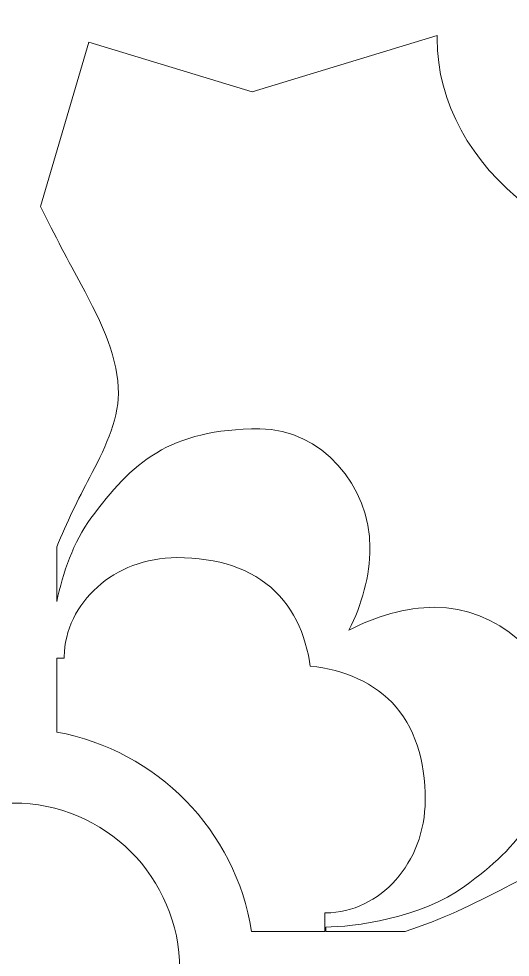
# Model space of a CAD drawing. Header units: centimetres. Extents: x -8.7 to 2, y -6.7 to 8.4.
# Drawn here: x -5.175 to -4.63, y -0.187 to 0.853 of the extents above; entities that cross this region are included whole.
import ezdxf

# ---------------------------------------------------------------- set-up
doc = ezdxf.new("R2010")
doc.units = ezdxf.units.CM
doc.header["$MEASUREMENT"] = 0
doc.layers.add('layer 1', color=7, linetype='Continuous')

msp = doc.modelspace()

# ---------------------------------------------------------------- linework, layer by layer
at = {"layer": 'layer 1', "color": 177, "lineweight": 9}
for points, knots in [([(-8.7169, -6.70279), (-8.7169, -6.70279), (-8.7169, -5.65469), (-8.7169, -5.65469), (-8.7169, -5.65469), (-8.7169, -5.65469), (-8.7169, -5.56045), (-8.7169, -5.56045), (-8.7169, -5.56045), (-8.7169, -5.56045), (-8.7169, -5.22248), (-8.7169, -5.22248), (-8.7169, -5.22248), (-8.7169, -5.22248), (-8.7169, -5.05978), (-8.7169, -5.05978), (-8.7169, -5.05978), (-8.7169, -5.05978), (-8.7169, -3.57526), (-8.7169, -3.57526), (-8.7169, -3.57526), (-8.7169, -3.57526), (-8.7169, -3.48102), (-8.7169, -3.48102), (-8.7169, -3.48102), (-8.7169, -3.48102), (-8.7169, -3.14306), (-8.7169, -3.14306), (-8.7169, -3.14306), (-8.7169, -3.14306), (-8.7169, -2.98035), (-8.7169, -2.98035), (-8.7169, -2.98035), (-8.7169, -2.98035), (-8.7169, -1.49584), (-8.7169, -1.49584), (-8.7169, -1.49584), (-8.7169, -1.49584), (-8.7169, -1.4016), (-8.7169, -1.4016), (-8.7169, -1.4016), (-8.7169, -1.4016), (-8.7169, -1.06363), (-8.7169, -1.06363), (-8.7169, -1.06363), (-8.7169, -1.06363), (-8.7169, -0.90093), (-8.7169, -0.90093), (-8.7169, -0.90093), (-8.7169, -0.90093), (-8.7169, 0.58359), (-8.7169, 0.58359), (-8.7169, 0.58359), (-8.7169, 0.58359), (-8.7169, 0.67783), (-8.7169, 0.67783), (-8.7169, 0.67783), (-8.7169, 0.67783), (-8.7169, 1.01579), (-8.7169, 1.01579), (-8.7169, 1.01579), (-8.7169, 1.01579), (-8.7169, 1.1785), (-8.7169, 1.1785), (-8.7169, 1.1785), (-8.7169, 1.1785), (-8.7169, 2.66301), (-8.7169, 2.66301), (-8.7169, 2.66301), (-8.7169, 2.66301), (-8.7169, 2.75725), (-8.7169, 2.75725), (-8.7169, 2.75725), (-8.7169, 2.75725), (-8.7169, 3.09522), (-8.7169, 3.09522), (-8.7169, 3.09522), (-8.7169, 3.09522), (-8.7169, 3.25792), (-8.7169, 3.25792), (-8.7169, 3.25792), (-8.7169, 3.25792), (-8.7169, 4.74243), (-8.7169, 4.74243), (-8.7169, 4.74243), (-8.7169, 4.74243), (-8.7169, 4.83668), (-8.7169, 4.83668), (-8.7169, 4.83668), (-8.7169, 4.83668), (-8.7169, 5.17464), (-8.7169, 5.17464), (-8.7169, 5.17464), (-8.7169, 5.17464), (-8.7169, 5.33735), (-8.7169, 5.33735), (-8.7169, 5.33735), (-8.7169, 5.33735), (-8.7169, 6.82186), (-8.7169, 6.82186), (-8.7169, 6.82186), (-8.7169, 6.82186), (-8.7169, 6.9161), (-8.7169, 6.9161), (-8.7169, 6.9161), (-8.7169, 6.9161), (-8.7169, 7.25407), (-8.7169, 7.25407), (-8.7169, 7.25407), (-8.7169, 7.25407), (-8.7169, 7.41677), (-8.7169, 7.41677), (-8.7169, 7.41677), (-8.7169, 7.41677), (-8.7169, 8.37754), (-8.7169, 8.37754), (-8.7169, 8.37754), (-8.7169, 8.37754), (-7.98536, 8.37754), (-7.98536, 8.37754), (-7.98536, 8.37754), (-7.98536, 8.37754), (-7.82032, 8.37754), (-7.82032, 8.37754), (-7.82032, 8.37754), (-7.82032, 8.37754), (-7.40775, 8.37754), (-7.40775, 8.37754), (-7.40775, 8.37754), (-7.40775, 8.37754), (-7.33799, 8.37754), (-7.33799, 8.37754), (-7.33799, 8.37754), (-7.33799, 8.37754), (-6.94873, 8.37754), (-6.94873, 8.37754), (-6.94873, 8.37754), (-6.94873, 8.37754), (-6.78737, 8.37754), (-6.78737, 8.37754), (-6.78737, 8.37754), (-6.78737, 8.37754), (-5.77977, 8.37754), (-5.77977, 8.37754), (-5.77977, 8.37754), (-5.77977, 8.37754), (-5.61473, 8.37754), (-5.61473, 8.37754), (-5.61473, 8.37754), (-5.61473, 8.37754), (-5.20216, 8.37754), (-5.20216, 8.37754), (-5.20216, 8.37754), (-5.20216, 8.37754), (-5.1324, 8.37754), (-5.1324, 8.37754), (-5.1324, 8.37754), (-5.1324, 8.37754), (-4.74314, 8.37754), (-4.74314, 8.37754), (-4.74314, 8.37754), (-4.74314, 8.37754), (-4.58178, 8.37754), (-4.58178, 8.37754), (-4.58178, 8.37754), (-4.58178, 8.37754), (-3.85015, 8.37754), (-3.85015, 8.37754), (-3.85015, 8.37754), (-3.85015, 8.37754), (-3.85015, 7.36066), (-3.85015, 7.36066), (-3.85015, 7.36066), (-3.85015, 7.36066), (-3.85015, 7.26641), (-3.85015, 7.26641), (-3.85015, 7.26641), (-3.85015, 7.26641), (-3.85015, 6.9286), (-3.85015, 6.9286), (-3.85015, 6.9286), (-3.85015, 6.9286), (-3.85015, 6.77755), (-3.85015, 6.77755), (-3.85015, 6.77755), (-3.85015, 6.77755), (-3.85015, 5.24221), (-3.85015, 5.24221), (-3.85015, 5.24221), (-3.85015, 5.24221), (-3.85015, 5.14795), (-3.85015, 5.14795), (-3.85015, 5.14795), (-3.85015, 5.14795), (-3.85015, 4.81014), (-3.85015, 4.81014), (-3.85015, 4.81014), (-3.85015, 4.81014), (-3.85015, 4.65909), (-3.85015, 4.65909), (-3.85015, 4.65909), (-3.85015, 4.65909), (-3.85015, 3.17448), (-3.85015, 3.17448), (-3.85015, 3.17448), (-3.85015, 3.17448), (-3.85015, 3.08022), (-3.85015, 3.08022), (-3.85015, 3.08022), (-3.85015, 3.08022), (-3.85015, 2.74242), (-3.85015, 2.74242), (-3.85015, 2.74242), (-3.85015, 2.74242), (-3.85015, 2.59137), (-3.85015, 2.59137), (-3.85015, 2.59137), (-3.85015, 2.59137), (-3.85015, 1.10676), (-3.85015, 1.10676), (-3.85015, 1.10676), (-3.85015, 1.10676), (-3.85015, 1.0125), (-3.85015, 1.0125), (-3.85015, 1.0125), (-3.85015, 1.0125), (-3.85015, 0.6747), (-3.85015, 0.6747), (-3.85015, 0.6747), (-3.85015, 0.6747), (-3.85015, 0.52364), (-3.85015, 0.52364), (-3.85015, 0.52364), (-3.85015, 0.52364), (-3.85015, -0.96097), (-3.85015, -0.96097), (-3.85015, -0.96097), (-3.85015, -0.96097), (-3.85015, -1.05523), (-3.85015, -1.05523), (-3.85015, -1.05523), (-3.85015, -1.05523), (-3.85015, -1.39303), (-3.85015, -1.39303), (-3.85015, -1.39303), (-3.85015, -1.39303), (-3.85015, -1.54408), (-3.85015, -1.54408), (-3.85015, -1.54408), (-3.85015, -1.54408), (-3.85015, -3.02869), (-3.85015, -3.02869), (-3.85015, -3.02869), (-3.85015, -3.02869), (-3.85015, -3.12295), (-3.85015, -3.12295), (-3.85015, -3.12295), (-3.85015, -3.12295), (-3.85015, -3.46075), (-3.85015, -3.46075), (-3.85015, -3.46075), (-3.85015, -3.46075), (-3.85015, -3.61181), (-3.85015, -3.61181), (-3.85015, -3.61181), (-3.85015, -3.61181), (-3.85015, -5.09642), (-3.85015, -5.09642), (-3.85015, -5.09642), (-3.85015, -5.09642), (-3.85015, -5.19068), (-3.85015, -5.19068), (-3.85015, -5.19068), (-3.85015, -5.19068), (-3.85015, -5.52848), (-3.85015, -5.52848), (-3.85015, -5.52848), (-3.85015, -5.52848), (-3.85015, -5.67953), (-3.85015, -5.67953), (-3.85015, -5.67953), (-3.85015, -5.67953), (-3.85015, -6.70279), (-3.85015, -6.70279), (-3.85015, -6.70279), (-3.85015, -6.70279), (-4.58169, -6.70279), (-4.58169, -6.70279), (-4.58169, -6.70279), (-4.58169, -6.70279), (-4.7476, -6.70279), (-4.7476, -6.70279), (-4.7476, -6.70279), (-4.7476, -6.70279), (-5.1324, -6.70279), (-5.1324, -6.70279), (-5.1324, -6.70279), (-5.1324, -6.70279), (-5.20216, -6.70279), (-5.20216, -6.70279), (-5.20216, -6.70279), (-5.20216, -6.70279), (-5.61759, -6.70279), (-5.61759, -6.70279), (-5.61759, -6.70279), (-5.61759, -6.70279), (-5.77971, -6.70279), (-5.77971, -6.70279), (-5.77971, -6.70279), (-5.77971, -6.70279), (-6.78728, -6.70279), (-6.78728, -6.70279), (-6.78728, -6.70279), (-6.78728, -6.70279), (-6.95319, -6.70279), (-6.95319, -6.70279), (-6.95319, -6.70279), (-6.95319, -6.70279), (-7.33799, -6.70279), (-7.33799, -6.70279), (-7.33799, -6.70279), (-7.33799, -6.70279), (-7.40775, -6.70279), (-7.40775, -6.70279), (-7.40775, -6.70279), (-7.40775, -6.70279), (-7.82318, -6.70279), (-7.82318, -6.70279), (-7.82318, -6.70279), (-7.82318, -6.70279), (-7.9853, -6.70279), (-7.9853, -6.70279), (-7.9853, -6.70279), (-7.9853, -6.70279), (-8.7169, -6.70279), (-8.7169, -6.70279)], [0, 0, 0, 0, 0.0117647, 0.0117647, 0.0117647, 0.0117647, 0.0235294, 0.0235294, 0.0235294, 0.0235294, 0.0352941, 0.0352941, 0.0352941, 0.0352941, 0.0470588, 0.0470588, 0.0470588, 0.0470588, 0.0588235, 0.0588235, 0.0588235, 0.0588235, 0.0705882, 0.0705882, 0.0705882, 0.0705882, 0.0823529, 0.0823529, 0.0823529, 0.0823529, 0.0941176, 0.0941176, 0.0941176, 0.0941176, 0.1058824, 0.1058824, 0.1058824, 0.1058824, 0.1176471, 0.1176471, 0.1176471, 0.1176471, 0.1294118, 0.1294118, 0.1294118, 0.1294118, 0.1411765, 0.1411765, 0.1411765, 0.1411765, 0.1529412, 0.1529412, 0.1529412, 0.1529412, 0.1647059, 0.1647059, 0.1647059, 0.1647059, 0.1764706, 0.1764706, 0.1764706, 0.1764706, 0.1882353, 0.1882353, 0.1882353, 0.1882353, 0.2, 0.2, 0.2, 0.2, 0.2117647, 0.2117647, 0.2117647, 0.2117647, 0.2235294, 0.2235294, 0.2235294, 0.2235294, 0.2352941, 0.2352941, 0.2352941, 0.2352941, 0.2470588, 0.2470588, 0.2470588, 0.2470588, 0.2588235, 0.2588235, 0.2588235, 0.2588235, 0.2705882, 0.2705882, 0.2705882, 0.2705882, 0.2823529, 0.2823529, 0.2823529, 0.2823529, 0.2941176, 0.2941176, 0.2941176, 0.2941176, 0.3058824, 0.3058824, 0.3058824, 0.3058824, 0.3176471, 0.3176471, 0.3176471, 0.3176471, 0.3294118, 0.3294118, 0.3294118, 0.3294118, 0.3411765, 0.3411765, 0.3411765, 0.3411765, 0.3529412, 0.3529412, 0.3529412, 0.3529412, 0.3647059, 0.3647059, 0.3647059, 0.3647059, 0.3764706, 0.3764706, 0.3764706, 0.3764706, 0.3882353, 0.3882353, 0.3882353, 0.3882353, 0.4, 0.4, 0.4, 0.4, 0.4117647, 0.4117647, 0.4117647, 0.4117647, 0.4235294, 0.4235294, 0.4235294, 0.4235294, 0.4352941, 0.4352941, 0.4352941, 0.4352941, 0.4470588, 0.4470588, 0.4470588, 0.4470588, 0.4588235, 0.4588235, 0.4588235, 0.4588235, 0.4705882, 0.4705882, 0.4705882, 0.4705882, 0.4823529, 0.4823529, 0.4823529, 0.4823529, 0.4941176, 0.4941176, 0.4941176, 0.4941176, 0.5058824, 0.5058824, 0.5058824, 0.5058824, 0.5176471, 0.5176471, 0.5176471, 0.5176471, 0.5294118, 0.5294118, 0.5294118, 0.5294118, 0.5411765, 0.5411765, 0.5411765, 0.5411765, 0.5529412, 0.5529412, 0.5529412, 0.5529412, 0.5647059, 0.5647059, 0.5647059, 0.5647059, 0.5764706, 0.5764706, 0.5764706, 0.5764706, 0.5882353, 0.5882353, 0.5882353, 0.5882353, 0.6, 0.6, 0.6, 0.6, 0.6117647, 0.6117647, 0.6117647, 0.6117647, 0.6235294, 0.6235294, 0.6235294, 0.6235294, 0.6352941, 0.6352941, 0.6352941, 0.6352941, 0.6470588, 0.6470588, 0.6470588, 0.6470588, 0.6588235, 0.6588235, 0.6588235, 0.6588235, 0.6705882, 0.6705882, 0.6705882, 0.6705882, 0.6823529, 0.6823529, 0.6823529, 0.6823529, 0.6941176, 0.6941176, 0.6941176, 0.6941176, 0.7058824, 0.7058824, 0.7058824, 0.7058824, 0.7176471, 0.7176471, 0.7176471, 0.7176471, 0.7294118, 0.7294118, 0.7294118, 0.7294118, 0.7411765, 0.7411765, 0.7411765, 0.7411765, 0.7529412, 0.7529412, 0.7529412, 0.7529412, 0.7647059, 0.7647059, 0.7647059, 0.7647059, 0.7764706, 0.7764706, 0.7764706, 0.7764706, 0.7882353, 0.7882353, 0.7882353, 0.7882353, 0.8, 0.8, 0.8, 0.8, 0.8117647, 0.8117647, 0.8117647, 0.8117647, 0.8235294, 0.8235294, 0.8235294, 0.8235294, 0.8352941, 0.8352941, 0.8352941, 0.8352941, 0.8470588, 0.8470588, 0.8470588, 0.8470588, 0.8588235, 0.8588235, 0.8588235, 0.8588235, 0.8705882, 0.8705882, 0.8705882, 0.8705882, 0.8823529, 0.8823529, 0.8823529, 0.8823529, 0.8941176, 0.8941176, 0.8941176, 0.8941176, 0.9058824, 0.9058824, 0.9058824, 0.9058824, 0.9176471, 0.9176471, 0.9176471, 0.9176471, 0.9294118, 0.9294118, 0.9294118, 0.9294118, 0.9411765, 0.9411765, 0.9411765, 0.9411765, 0.9529412, 0.9529412, 0.9529412, 0.9529412, 0.9647059, 0.9647059, 0.9647059, 0.9647059, 0.9764706, 0.9764706, 0.9764706, 0.9764706, 1, 1, 1, 1]), ([(-4.13256, 0.24298), (-4.26247, 0.25794), (-4.36534, 0.39628), (-4.37215, 0.56781), (-4.37215, 0.56781), (-4.55985, 0.56998), (-4.71119, 0.68705), (-4.71119, 0.83111), (-4.71119, 0.83111), (-4.71119, 0.83219), (-4.71116, 0.83326), (-4.71114, 0.83433), (-4.71114, 0.83433), (-4.71114, 0.83433), (-4.91599, 0.772), (-4.91599, 0.772), (-4.91599, 0.772), (-4.91599, 0.772), (-5.09711, 0.82711), (-5.09711, 0.82711), (-5.09711, 0.82711), (-5.09711, 0.82711), (-5.15031, 0.64506), (-5.15031, 0.64506), (-5.15031, 0.64506), (-5.13478, 0.61334), (-5.11865, 0.58276), (-5.10561, 0.55874), (-5.10561, 0.55874), (-5.08117, 0.51479), (-5.06408, 0.47448), (-5.06408, 0.43783), (-5.06408, 0.43783), (-5.06408, 0.40729), (-5.08117, 0.37308), (-5.09584, 0.34498), (-5.09584, 0.34498), (-5.10874, 0.32069), (-5.12163, 0.29478), (-5.1324, 0.26791), (-5.1324, 0.26791), (-5.1324, 0.26791), (-5.1324, 0.20752), (-5.1324, 0.20752), (-5.1324, 0.20752), (-5.12579, 0.23862), (-5.11407, 0.27363), (-5.09461, 0.29979), (-5.09461, 0.29979), (-5.04942, 0.36088), (-5.0079, 0.39873), (-4.90772, 0.39873), (-4.90772, 0.39873), (-4.83931, 0.39873), (-4.78557, 0.33523), (-4.78557, 0.26681), (-4.78557, 0.26681), (-4.78557, 0.23585), (-4.79458, 0.2039), (-4.80886, 0.17558), (-4.80886, 0.17558), (-4.77957, 0.19106), (-4.74604, 0.20095), (-4.71361, 0.20095), (-4.71361, 0.20095), (-4.64519, 0.20095), (-4.58169, 0.14721), (-4.58169, 0.07881), (-4.58169, 0.07881), (-4.58169, -0.02138), (-4.61954, -0.06289), (-4.68063, -0.10809), (-4.68063, -0.10809), (-4.72825, -0.14351), (-4.80521, -0.15329), (-4.83454, -0.15329), (-4.83454, -0.15329), (-4.83454, -0.15329), (-4.83454, -0.15804), (-4.83454, -0.15804), (-4.83454, -0.15804), (-4.83454, -0.15804), (-4.74644, -0.15804), (-4.74644, -0.15804), (-4.74644, -0.15804), (-4.70745, -0.14581), (-4.66983, -0.12756), (-4.63543, -0.1093), (-4.63543, -0.1093), (-4.60734, -0.09464), (-4.57313, -0.07755), (-4.54259, -0.07755), (-4.54259, -0.07755), (-4.50594, -0.07755), (-4.46563, -0.09464), (-4.42167, -0.11909), (-4.42167, -0.11909), (-4.37892, -0.14229), (-4.31539, -0.17529), (-4.26165, -0.19725), (-4.26165, -0.19725), (-4.31539, -0.21925), (-4.37892, -0.25223), (-4.42167, -0.27544), (-4.42167, -0.27544), (-4.46563, -0.29988), (-4.50594, -0.31697), (-4.54259, -0.31697), (-4.54259, -0.31697), (-4.57313, -0.31697), (-4.60734, -0.29988), (-4.63543, -0.28521), (-4.63543, -0.28521), (-4.67942, -0.26186), (-4.72868, -0.23852), (-4.77934, -0.22779), (-4.77934, -0.22779), (-4.77934, -0.22779), (-4.83454, -0.22779), (-4.83454, -0.22779), (-4.83454, -0.22779), (-4.83454, -0.22779), (-4.83454, -0.24124), (-4.83454, -0.24124), (-4.83454, -0.24124), (-4.80521, -0.24124), (-4.72825, -0.25101), (-4.68063, -0.28644), (-4.68063, -0.28644), (-4.61954, -0.33163), (-4.58169, -0.37315), (-4.58169, -0.47333), (-4.58169, -0.47333), (-4.58169, -0.54174), (-4.64519, -0.59548), (-4.71361, -0.59548), (-4.71361, -0.59548), (-4.74456, -0.59548), (-4.77652, -0.58647), (-4.80483, -0.57219), (-4.80483, -0.57219), (-4.78936, -0.60148), (-4.77947, -0.63501), (-4.77947, -0.66744), (-4.77947, -0.66744), (-4.77947, -0.73586), (-4.8332, -0.79936), (-4.90161, -0.79936), (-4.90161, -0.79936), (-5.00179, -0.79936), (-5.04331, -0.76151), (-5.0885, -0.70042), (-5.0885, -0.70042), (-5.11682, -0.66235), (-5.12876, -0.60553), (-5.1324, -0.56928), (-5.1324, -0.56928), (-5.1324, -0.56928), (-5.1324, -0.65252), (-5.1324, -0.65252), (-5.1324, -0.65252), (-5.12061, -0.68511), (-5.10517, -0.71652), (-5.08972, -0.74562), (-5.08972, -0.74562), (-5.07506, -0.77371), (-5.05797, -0.80792), (-5.05797, -0.83846), (-5.05797, -0.83846), (-5.05797, -0.87511), (-5.07506, -0.91542), (-5.09951, -0.95938), (-5.09951, -0.95938), (-5.11222, -0.9828), (-5.12787, -1.01247), (-5.14304, -1.04334), (-5.14304, -1.04334), (-5.14304, -1.04334), (-5.09711, -1.20052), (-5.09711, -1.20052), (-5.09711, -1.20052), (-5.09711, -1.20052), (-4.91599, -1.1454), (-4.91599, -1.1454), (-4.91599, -1.1454), (-4.91599, -1.1454), (-4.7092, -1.20833), (-4.7092, -1.20833), (-4.7092, -1.20833), (-4.69138, -1.08073), (-4.55437, -0.98035), (-4.38499, -0.97362), (-4.38499, -0.97362), (-4.38287, -0.79067), (-4.2716, -0.64229), (-4.13256, -0.6349), (-4.13256, -0.6349), (-4.13256, -0.6349), (-4.13256, 0.24298), (-4.13256, 0.24298)], [0, 0, 0, 0, 0.0196078, 0.0196078, 0.0196078, 0.0196078, 0.0392157, 0.0392157, 0.0392157, 0.0392157, 0.0588235, 0.0588235, 0.0588235, 0.0588235, 0.0784314, 0.0784314, 0.0784314, 0.0784314, 0.0980392, 0.0980392, 0.0980392, 0.0980392, 0.1176471, 0.1176471, 0.1176471, 0.1176471, 0.1372549, 0.1372549, 0.1372549, 0.1372549, 0.1568627, 0.1568627, 0.1568627, 0.1568627, 0.1764706, 0.1764706, 0.1764706, 0.1764706, 0.1960784, 0.1960784, 0.1960784, 0.1960784, 0.2156863, 0.2156863, 0.2156863, 0.2156863, 0.2352941, 0.2352941, 0.2352941, 0.2352941, 0.254902, 0.254902, 0.254902, 0.254902, 0.2745098, 0.2745098, 0.2745098, 0.2745098, 0.2941176, 0.2941176, 0.2941176, 0.2941176, 0.3137255, 0.3137255, 0.3137255, 0.3137255, 0.3333333, 0.3333333, 0.3333333, 0.3333333, 0.3529412, 0.3529412, 0.3529412, 0.3529412, 0.372549, 0.372549, 0.372549, 0.372549, 0.3921569, 0.3921569, 0.3921569, 0.3921569, 0.4117647, 0.4117647, 0.4117647, 0.4117647, 0.4313725, 0.4313725, 0.4313725, 0.4313725, 0.4509804, 0.4509804, 0.4509804, 0.4509804, 0.4705882, 0.4705882, 0.4705882, 0.4705882, 0.4901961, 0.4901961, 0.4901961, 0.4901961, 0.5098039, 0.5098039, 0.5098039, 0.5098039, 0.5294118, 0.5294118, 0.5294118, 0.5294118, 0.5490196, 0.5490196, 0.5490196, 0.5490196, 0.5686275, 0.5686275, 0.5686275, 0.5686275, 0.5882353, 0.5882353, 0.5882353, 0.5882353, 0.6078431, 0.6078431, 0.6078431, 0.6078431, 0.627451, 0.627451, 0.627451, 0.627451, 0.6470588, 0.6470588, 0.6470588, 0.6470588, 0.6666667, 0.6666667, 0.6666667, 0.6666667, 0.6862745, 0.6862745, 0.6862745, 0.6862745, 0.7058824, 0.7058824, 0.7058824, 0.7058824, 0.7254902, 0.7254902, 0.7254902, 0.7254902, 0.745098, 0.745098, 0.745098, 0.745098, 0.7647059, 0.7647059, 0.7647059, 0.7647059, 0.7843137, 0.7843137, 0.7843137, 0.7843137, 0.8039216, 0.8039216, 0.8039216, 0.8039216, 0.8235294, 0.8235294, 0.8235294, 0.8235294, 0.8431373, 0.8431373, 0.8431373, 0.8431373, 0.8627451, 0.8627451, 0.8627451, 0.8627451, 0.8823529, 0.8823529, 0.8823529, 0.8823529, 0.9019608, 0.9019608, 0.9019608, 0.9019608, 0.9215686, 0.9215686, 0.9215686, 0.9215686, 0.9411765, 0.9411765, 0.9411765, 0.9411765, 0.9607843, 0.9607843, 0.9607843, 0.9607843, 1, 1, 1, 1]), ([(-5.1324, 0.14481), (-5.1324, 0.14481), (-5.1324, 0.06276), (-5.1324, 0.06276), (-5.1324, 0.06276), (-5.02146, 0.0425), (-4.9344, -0.04624), (-4.91664, -0.15804), (-4.91664, -0.15804), (-4.91664, -0.15804), (-4.8356, -0.15804), (-4.8356, -0.15804), (-4.8356, -0.15804), (-4.8356, -0.15804), (-4.8356, -0.13755), (-4.8356, -0.13755), (-4.8356, -0.13755), (-4.8356, -0.13755), (-4.83411, -0.13755), (-4.83411, -0.13755), (-4.83411, -0.13755), (-4.83411, -0.13755), (-4.82896, -0.13739), (-4.82896, -0.13739), (-4.82896, -0.13739), (-4.82896, -0.13739), (-4.82342, -0.13689), (-4.82342, -0.13689), (-4.82342, -0.13689), (-4.82342, -0.13689), (-4.81794, -0.13607), (-4.81794, -0.13607), (-4.81794, -0.13607), (-4.81794, -0.13607), (-4.81254, -0.13494), (-4.81254, -0.13494), (-4.81254, -0.13494), (-4.81254, -0.13494), (-4.80723, -0.13352), (-4.80723, -0.13352), (-4.80723, -0.13352), (-4.80723, -0.13352), (-4.80202, -0.13181), (-4.80202, -0.13181), (-4.80202, -0.13181), (-4.80202, -0.13181), (-4.79691, -0.12982), (-4.79691, -0.12982), (-4.79691, -0.12982), (-4.79691, -0.12982), (-4.79192, -0.12756), (-4.79192, -0.12756), (-4.79192, -0.12756), (-4.79192, -0.12756), (-4.78706, -0.12505), (-4.78706, -0.12505), (-4.78706, -0.12505), (-4.78706, -0.12505), (-4.78231, -0.12228), (-4.78231, -0.12228), (-4.78231, -0.12228), (-4.78231, -0.12228), (-4.77771, -0.11928), (-4.77771, -0.11928), (-4.77771, -0.11928), (-4.77771, -0.11928), (-4.77325, -0.11605), (-4.77325, -0.11605), (-4.77325, -0.11605), (-4.77325, -0.11605), (-4.76894, -0.11259), (-4.76894, -0.11259), (-4.76894, -0.11259), (-4.76894, -0.11259), (-4.76479, -0.10892), (-4.76479, -0.10892), (-4.76479, -0.10892), (-4.76479, -0.10892), (-4.7608, -0.10504), (-4.7608, -0.10504), (-4.7608, -0.10504), (-4.7608, -0.10504), (-4.75697, -0.10095), (-4.75697, -0.10095), (-4.75697, -0.10095), (-4.75697, -0.10095), (-4.75332, -0.09666), (-4.75332, -0.09666), (-4.75332, -0.09666), (-4.75332, -0.09666), (-4.74984, -0.09218), (-4.74984, -0.09218), (-4.74984, -0.09218), (-4.74984, -0.09218), (-4.74656, -0.08752), (-4.74656, -0.08752), (-4.74656, -0.08752), (-4.74656, -0.08752), (-4.74347, -0.08267), (-4.74347, -0.08267), (-4.74347, -0.08267), (-4.74347, -0.08267), (-4.74059, -0.07765), (-4.74059, -0.07765), (-4.74059, -0.07765), (-4.74059, -0.07765), (-4.73791, -0.07247), (-4.73791, -0.07247), (-4.73791, -0.07247), (-4.73791, -0.07247), (-4.73546, -0.06712), (-4.73546, -0.06712), (-4.73546, -0.06712), (-4.73546, -0.06712), (-4.73322, -0.06161), (-4.73322, -0.06161), (-4.73322, -0.06161), (-4.73322, -0.06161), (-4.73123, -0.05596), (-4.73123, -0.05596), (-4.73123, -0.05596), (-4.73123, -0.05596), (-4.72947, -0.05016), (-4.72947, -0.05016), (-4.72947, -0.05016), (-4.72947, -0.05016), (-4.72797, -0.04423), (-4.72797, -0.04423), (-4.72797, -0.04423), (-4.72797, -0.04423), (-4.72672, -0.03817), (-4.72672, -0.03817), (-4.72672, -0.03817), (-4.72672, -0.03817), (-4.72573, -0.03199), (-4.72573, -0.03199), (-4.72573, -0.03199), (-4.72573, -0.03199), (-4.72502, -0.0257), (-4.72502, -0.0257), (-4.72502, -0.0257), (-4.72502, -0.0257), (-4.72459, -0.01931), (-4.72459, -0.01931), (-4.72459, -0.01931), (-4.72459, -0.01931), (-4.72445, -0.01291), (-4.72445, -0.01291), (-4.72445, -0.01291), (-4.72445, -0.01291), (-4.72458, -0.00447), (-4.72458, -0.00447), (-4.72458, -0.00447), (-4.72458, -0.00447), (-4.72499, 0.00367), (-4.72499, 0.00367), (-4.72499, 0.00367), (-4.72499, 0.00367), (-4.72567, 0.0116), (-4.72567, 0.0116), (-4.72567, 0.0116), (-4.72567, 0.0116), (-4.72663, 0.01932), (-4.72663, 0.01932), (-4.72663, 0.01932), (-4.72663, 0.01932), (-4.72787, 0.02685), (-4.72787, 0.02685), (-4.72787, 0.02685), (-4.72787, 0.02685), (-4.7294, 0.03418), (-4.7294, 0.03418), (-4.7294, 0.03418), (-4.7294, 0.03418), (-4.73122, 0.0413), (-4.73122, 0.0413), (-4.73122, 0.0413), (-4.73122, 0.0413), (-4.73334, 0.04823), (-4.73334, 0.04823), (-4.73334, 0.04823), (-4.73334, 0.04823), (-4.73577, 0.05494), (-4.73577, 0.05494), (-4.73577, 0.05494), (-4.73577, 0.05494), (-4.73849, 0.06144), (-4.73849, 0.06144), (-4.73849, 0.06144), (-4.73849, 0.06144), (-4.74153, 0.06771), (-4.74153, 0.06771), (-4.74153, 0.06771), (-4.74153, 0.06771), (-4.74487, 0.07375), (-4.74487, 0.07375), (-4.74487, 0.07375), (-4.74487, 0.07375), (-4.74851, 0.07955), (-4.74851, 0.07955), (-4.74851, 0.07955), (-4.74851, 0.07955), (-4.75245, 0.08508), (-4.75245, 0.08508), (-4.75245, 0.08508), (-4.75245, 0.08508), (-4.75667, 0.09034), (-4.75667, 0.09034), (-4.75667, 0.09034), (-4.75667, 0.09034), (-4.76117, 0.09533), (-4.76117, 0.09533), (-4.76117, 0.09533), (-4.76117, 0.09533), (-4.76594, 0.10002), (-4.76594, 0.10002), (-4.76594, 0.10002), (-4.76594, 0.10002), (-4.77094, 0.10442), (-4.77094, 0.10442), (-4.77094, 0.10442), (-4.77094, 0.10442), (-4.77617, 0.10851), (-4.77617, 0.10851), (-4.77617, 0.10851), (-4.77617, 0.10851), (-4.78161, 0.1123), (-4.78161, 0.1123), (-4.78161, 0.1123), (-4.78161, 0.1123), (-4.78724, 0.11579), (-4.78724, 0.11579), (-4.78724, 0.11579), (-4.78724, 0.11579), (-4.79304, 0.11898), (-4.79304, 0.11898), (-4.79304, 0.11898), (-4.79304, 0.11898), (-4.79901, 0.12188), (-4.79901, 0.12188), (-4.79901, 0.12188), (-4.79901, 0.12188), (-4.80513, 0.12451), (-4.80513, 0.12451), (-4.80513, 0.12451), (-4.80513, 0.12451), (-4.81139, 0.12686), (-4.81139, 0.12686), (-4.81139, 0.12686), (-4.81139, 0.12686), (-4.81777, 0.12894), (-4.81777, 0.12894), (-4.81777, 0.12894), (-4.81777, 0.12894), (-4.82428, 0.13078), (-4.82428, 0.13078), (-4.82428, 0.13078), (-4.82428, 0.13078), (-4.83091, 0.13237), (-4.83091, 0.13237), (-4.83091, 0.13237), (-4.83091, 0.13237), (-4.83765, 0.13374), (-4.83765, 0.13374), (-4.83765, 0.13374), (-4.83765, 0.13374), (-4.8445, 0.13488), (-4.8445, 0.13488), (-4.8445, 0.13488), (-4.8445, 0.13488), (-4.85146, 0.13581), (-4.85146, 0.13581), (-4.85146, 0.13581), (-4.85146, 0.13581), (-4.85167, 0.13583), (-4.85167, 0.13583), (-4.85167, 0.13583), (-4.85167, 0.13583), (-4.8525, 0.14108), (-4.8525, 0.14108), (-4.8525, 0.14108), (-4.8525, 0.14108), (-4.85382, 0.14791), (-4.85382, 0.14791), (-4.85382, 0.14791), (-4.85382, 0.14791), (-4.85537, 0.15462), (-4.85537, 0.15462), (-4.85537, 0.15462), (-4.85537, 0.15462), (-4.85717, 0.16121), (-4.85717, 0.16121), (-4.85717, 0.16121), (-4.85717, 0.16121), (-4.85921, 0.16768), (-4.85921, 0.16768), (-4.85921, 0.16768), (-4.85921, 0.16768), (-4.86153, 0.17401), (-4.86153, 0.17401), (-4.86153, 0.17401), (-4.86153, 0.17401), (-4.86412, 0.18022), (-4.86412, 0.18022), (-4.86412, 0.18022), (-4.86412, 0.18022), (-4.86699, 0.18626), (-4.86699, 0.18626), (-4.86699, 0.18626), (-4.86699, 0.18626), (-4.87015, 0.19215), (-4.87015, 0.19215), (-4.87015, 0.19215), (-4.87015, 0.19215), (-4.87361, 0.19786), (-4.87361, 0.19786), (-4.87361, 0.19786), (-4.87361, 0.19786), (-4.87739, 0.20338), (-4.87739, 0.20338), (-4.87739, 0.20338), (-4.87739, 0.20338), (-4.88146, 0.20868), (-4.88146, 0.20868), (-4.88146, 0.20868), (-4.88146, 0.20868), (-4.88585, 0.21377), (-4.88585, 0.21377), (-4.88585, 0.21377), (-4.88585, 0.21377), (-4.89054, 0.21861), (-4.89054, 0.21861), (-4.89054, 0.21861), (-4.89054, 0.21861), (-4.89553, 0.22318), (-4.89553, 0.22318), (-4.89553, 0.22318), (-4.89553, 0.22318), (-4.9008, 0.22748), (-4.9008, 0.22748), (-4.9008, 0.22748), (-4.9008, 0.22748), (-4.90635, 0.23148), (-4.90635, 0.23148), (-4.90635, 0.23148), (-4.90635, 0.23148), (-4.91217, 0.23519), (-4.91217, 0.23519), (-4.91217, 0.23519), (-4.91217, 0.23519), (-4.91824, 0.23859), (-4.91824, 0.23859), (-4.91824, 0.23859), (-4.91824, 0.23859), (-4.92454, 0.24168), (-4.92454, 0.24168), (-4.92454, 0.24168), (-4.92454, 0.24168), (-4.93107, 0.24445), (-4.93107, 0.24445), (-4.93107, 0.24445), (-4.93107, 0.24445), (-4.93783, 0.24692), (-4.93783, 0.24692), (-4.93783, 0.24692), (-4.93783, 0.24692), (-4.9448, 0.24908), (-4.9448, 0.24908), (-4.9448, 0.24908), (-4.9448, 0.24908), (-4.95197, 0.25093), (-4.95197, 0.25093), (-4.95197, 0.25093), (-4.95197, 0.25093), (-4.95935, 0.25249), (-4.95935, 0.25249), (-4.95935, 0.25249), (-4.95935, 0.25249), (-4.96693, 0.25375), (-4.96693, 0.25375), (-4.96693, 0.25375), (-4.96693, 0.25375), (-4.97472, 0.25473), (-4.97472, 0.25473), (-4.97472, 0.25473), (-4.97472, 0.25473), (-4.98271, 0.25542), (-4.98271, 0.25542), (-4.98271, 0.25542), (-4.98271, 0.25542), (-4.99092, 0.25583), (-4.99092, 0.25583), (-4.99092, 0.25583), (-4.99092, 0.25583), (-4.99943, 0.25597), (-4.99943, 0.25597), (-4.99943, 0.25597), (-4.99943, 0.25597), (-5.00583, 0.25583), (-5.00583, 0.25583), (-5.00583, 0.25583), (-5.00583, 0.25583), (-5.01222, 0.2554), (-5.01222, 0.2554), (-5.01222, 0.2554), (-5.01222, 0.2554), (-5.01851, 0.25468), (-5.01851, 0.25468), (-5.01851, 0.25468), (-5.01851, 0.25468), (-5.02469, 0.2537), (-5.02469, 0.2537), (-5.02469, 0.2537), (-5.02469, 0.2537), (-5.03075, 0.25245), (-5.03075, 0.25245), (-5.03075, 0.25245), (-5.03075, 0.25245), (-5.03668, 0.25095), (-5.03668, 0.25095), (-5.03668, 0.25095), (-5.03668, 0.25095), (-5.04248, 0.24919), (-5.04248, 0.24919), (-5.04248, 0.24919), (-5.04248, 0.24919), (-5.04813, 0.24719), (-5.04813, 0.24719), (-5.04813, 0.24719), (-5.04813, 0.24719), (-5.05364, 0.24496), (-5.05364, 0.24496), (-5.05364, 0.24496), (-5.05364, 0.24496), (-5.05899, 0.2425), (-5.05899, 0.2425), (-5.05899, 0.2425), (-5.05899, 0.2425), (-5.06417, 0.23983), (-5.06417, 0.23983), (-5.06417, 0.23983), (-5.06417, 0.23983), (-5.06919, 0.23695), (-5.06919, 0.23695), (-5.06919, 0.23695), (-5.06919, 0.23695), (-5.07404, 0.23386), (-5.07404, 0.23386), (-5.07404, 0.23386), (-5.07404, 0.23386), (-5.07871, 0.23057), (-5.07871, 0.23057), (-5.07871, 0.23057), (-5.07871, 0.23057), (-5.08319, 0.2271), (-5.08319, 0.2271), (-5.08319, 0.2271), (-5.08319, 0.2271), (-5.08747, 0.22345), (-5.08747, 0.22345), (-5.08747, 0.22345), (-5.08747, 0.22345), (-5.09156, 0.21963), (-5.09156, 0.21963), (-5.09156, 0.21963), (-5.09156, 0.21963), (-5.09545, 0.21563), (-5.09545, 0.21563), (-5.09545, 0.21563), (-5.09545, 0.21563), (-5.09912, 0.21147), (-5.09912, 0.21147), (-5.09912, 0.21147), (-5.09912, 0.21147), (-5.10258, 0.20717), (-5.10258, 0.20717), (-5.10258, 0.20717), (-5.10258, 0.20717), (-5.10581, 0.20271), (-5.10581, 0.20271), (-5.10581, 0.20271), (-5.10581, 0.20271), (-5.10882, 0.1981), (-5.10882, 0.1981), (-5.10882, 0.1981), (-5.10882, 0.1981), (-5.11158, 0.19336), (-5.11158, 0.19336), (-5.11158, 0.19336), (-5.11158, 0.19336), (-5.11409, 0.1885), (-5.11409, 0.1885), (-5.11409, 0.1885), (-5.11409, 0.1885), (-5.11635, 0.18351), (-5.11635, 0.18351), (-5.11635, 0.18351), (-5.11635, 0.18351), (-5.11834, 0.17841), (-5.11834, 0.17841), (-5.11834, 0.17841), (-5.11834, 0.17841), (-5.12005, 0.17319), (-5.12005, 0.17319), (-5.12005, 0.17319), (-5.12005, 0.17319), (-5.12148, 0.16788), (-5.12148, 0.16788), (-5.12148, 0.16788), (-5.12148, 0.16788), (-5.12261, 0.16248), (-5.12261, 0.16248), (-5.12261, 0.16248), (-5.12261, 0.16248), (-5.12343, 0.157), (-5.12343, 0.157), (-5.12343, 0.157), (-5.12343, 0.157), (-5.12393, 0.15146), (-5.12393, 0.15146), (-5.12393, 0.15146), (-5.12393, 0.15146), (-5.12408, 0.1463), (-5.12408, 0.1463), (-5.12408, 0.1463), (-5.12408, 0.1463), (-5.12408, 0.14481), (-5.12408, 0.14481), (-5.12408, 0.14481), (-5.12408, 0.14481), (-5.1324, 0.14481), (-5.1324, 0.14481)], [0, 0, 0, 0, 0.0074627, 0.0074627, 0.0074627, 0.0074627, 0.0149254, 0.0149254, 0.0149254, 0.0149254, 0.0223881, 0.0223881, 0.0223881, 0.0223881, 0.0298507, 0.0298507, 0.0298507, 0.0298507, 0.0373134, 0.0373134, 0.0373134, 0.0373134, 0.0447761, 0.0447761, 0.0447761, 0.0447761, 0.0522388, 0.0522388, 0.0522388, 0.0522388, 0.0597015, 0.0597015, 0.0597015, 0.0597015, 0.0671642, 0.0671642, 0.0671642, 0.0671642, 0.0746269, 0.0746269, 0.0746269, 0.0746269, 0.0820896, 0.0820896, 0.0820896, 0.0820896, 0.0895522, 0.0895522, 0.0895522, 0.0895522, 0.0970149, 0.0970149, 0.0970149, 0.0970149, 0.1044776, 0.1044776, 0.1044776, 0.1044776, 0.1119403, 0.1119403, 0.1119403, 0.1119403, 0.119403, 0.119403, 0.119403, 0.119403, 0.1268657, 0.1268657, 0.1268657, 0.1268657, 0.1343284, 0.1343284, 0.1343284, 0.1343284, 0.141791, 0.141791, 0.141791, 0.141791, 0.1492537, 0.1492537, 0.1492537, 0.1492537, 0.1567164, 0.1567164, 0.1567164, 0.1567164, 0.1641791, 0.1641791, 0.1641791, 0.1641791, 0.1716418, 0.1716418, 0.1716418, 0.1716418, 0.1791045, 0.1791045, 0.1791045, 0.1791045, 0.1865672, 0.1865672, 0.1865672, 0.1865672, 0.1940299, 0.1940299, 0.1940299, 0.1940299, 0.2014925, 0.2014925, 0.2014925, 0.2014925, 0.2089552, 0.2089552, 0.2089552, 0.2089552, 0.2164179, 0.2164179, 0.2164179, 0.2164179, 0.2238806, 0.2238806, 0.2238806, 0.2238806, 0.2313433, 0.2313433, 0.2313433, 0.2313433, 0.238806, 0.238806, 0.238806, 0.238806, 0.2462687, 0.2462687, 0.2462687, 0.2462687, 0.2537313, 0.2537313, 0.2537313, 0.2537313, 0.261194, 0.261194, 0.261194, 0.261194, 0.2686567, 0.2686567, 0.2686567, 0.2686567, 0.2761194, 0.2761194, 0.2761194, 0.2761194, 0.2835821, 0.2835821, 0.2835821, 0.2835821, 0.2910448, 0.2910448, 0.2910448, 0.2910448, 0.2985075, 0.2985075, 0.2985075, 0.2985075, 0.3059701, 0.3059701, 0.3059701, 0.3059701, 0.3134328, 0.3134328, 0.3134328, 0.3134328, 0.3208955, 0.3208955, 0.3208955, 0.3208955, 0.3283582, 0.3283582, 0.3283582, 0.3283582, 0.3358209, 0.3358209, 0.3358209, 0.3358209, 0.3432836, 0.3432836, 0.3432836, 0.3432836, 0.3507463, 0.3507463, 0.3507463, 0.3507463, 0.358209, 0.358209, 0.358209, 0.358209, 0.3656716, 0.3656716, 0.3656716, 0.3656716, 0.3731343, 0.3731343, 0.3731343, 0.3731343, 0.380597, 0.380597, 0.380597, 0.380597, 0.3880597, 0.3880597, 0.3880597, 0.3880597, 0.3955224, 0.3955224, 0.3955224, 0.3955224, 0.4029851, 0.4029851, 0.4029851, 0.4029851, 0.4104478, 0.4104478, 0.4104478, 0.4104478, 0.4179104, 0.4179104, 0.4179104, 0.4179104, 0.4253731, 0.4253731, 0.4253731, 0.4253731, 0.4328358, 0.4328358, 0.4328358, 0.4328358, 0.4402985, 0.4402985, 0.4402985, 0.4402985, 0.4477612, 0.4477612, 0.4477612, 0.4477612, 0.4552239, 0.4552239, 0.4552239, 0.4552239, 0.4626866, 0.4626866, 0.4626866, 0.4626866, 0.4701493, 0.4701493, 0.4701493, 0.4701493, 0.4776119, 0.4776119, 0.4776119, 0.4776119, 0.4850746, 0.4850746, 0.4850746, 0.4850746, 0.4925373, 0.4925373, 0.4925373, 0.4925373, 0.5, 0.5, 0.5, 0.5, 0.5074627, 0.5074627, 0.5074627, 0.5074627, 0.5149254, 0.5149254, 0.5149254, 0.5149254, 0.5223881, 0.5223881, 0.5223881, 0.5223881, 0.5298507, 0.5298507, 0.5298507, 0.5298507, 0.5373134, 0.5373134, 0.5373134, 0.5373134, 0.5447761, 0.5447761, 0.5447761, 0.5447761, 0.5522388, 0.5522388, 0.5522388, 0.5522388, 0.5597015, 0.5597015, 0.5597015, 0.5597015, 0.5671642, 0.5671642, 0.5671642, 0.5671642, 0.5746269, 0.5746269, 0.5746269, 0.5746269, 0.5820896, 0.5820896, 0.5820896, 0.5820896, 0.5895522, 0.5895522, 0.5895522, 0.5895522, 0.5970149, 0.5970149, 0.5970149, 0.5970149, 0.6044776, 0.6044776, 0.6044776, 0.6044776, 0.6119403, 0.6119403, 0.6119403, 0.6119403, 0.619403, 0.619403, 0.619403, 0.619403, 0.6268657, 0.6268657, 0.6268657, 0.6268657, 0.6343284, 0.6343284, 0.6343284, 0.6343284, 0.641791, 0.641791, 0.641791, 0.641791, 0.6492537, 0.6492537, 0.6492537, 0.6492537, 0.6567164, 0.6567164, 0.6567164, 0.6567164, 0.6641791, 0.6641791, 0.6641791, 0.6641791, 0.6716418, 0.6716418, 0.6716418, 0.6716418, 0.6791045, 0.6791045, 0.6791045, 0.6791045, 0.6865672, 0.6865672, 0.6865672, 0.6865672, 0.6940299, 0.6940299, 0.6940299, 0.6940299, 0.7014925, 0.7014925, 0.7014925, 0.7014925, 0.7089552, 0.7089552, 0.7089552, 0.7089552, 0.7164179, 0.7164179, 0.7164179, 0.7164179, 0.7238806, 0.7238806, 0.7238806, 0.7238806, 0.7313433, 0.7313433, 0.7313433, 0.7313433, 0.738806, 0.738806, 0.738806, 0.738806, 0.7462687, 0.7462687, 0.7462687, 0.7462687, 0.7537313, 0.7537313, 0.7537313, 0.7537313, 0.761194, 0.761194, 0.761194, 0.761194, 0.7686567, 0.7686567, 0.7686567, 0.7686567, 0.7761194, 0.7761194, 0.7761194, 0.7761194, 0.7835821, 0.7835821, 0.7835821, 0.7835821, 0.7910448, 0.7910448, 0.7910448, 0.7910448, 0.7985075, 0.7985075, 0.7985075, 0.7985075, 0.8059701, 0.8059701, 0.8059701, 0.8059701, 0.8134328, 0.8134328, 0.8134328, 0.8134328, 0.8208955, 0.8208955, 0.8208955, 0.8208955, 0.8283582, 0.8283582, 0.8283582, 0.8283582, 0.8358209, 0.8358209, 0.8358209, 0.8358209, 0.8432836, 0.8432836, 0.8432836, 0.8432836, 0.8507463, 0.8507463, 0.8507463, 0.8507463, 0.858209, 0.858209, 0.858209, 0.858209, 0.8656716, 0.8656716, 0.8656716, 0.8656716, 0.8731343, 0.8731343, 0.8731343, 0.8731343, 0.880597, 0.880597, 0.880597, 0.880597, 0.8880597, 0.8880597, 0.8880597, 0.8880597, 0.8955224, 0.8955224, 0.8955224, 0.8955224, 0.9029851, 0.9029851, 0.9029851, 0.9029851, 0.9104478, 0.9104478, 0.9104478, 0.9104478, 0.9179104, 0.9179104, 0.9179104, 0.9179104, 0.9253731, 0.9253731, 0.9253731, 0.9253731, 0.9328358, 0.9328358, 0.9328358, 0.9328358, 0.9402985, 0.9402985, 0.9402985, 0.9402985, 0.9477612, 0.9477612, 0.9477612, 0.9477612, 0.9552239, 0.9552239, 0.9552239, 0.9552239, 0.9626866, 0.9626866, 0.9626866, 0.9626866, 0.9701493, 0.9701493, 0.9701493, 0.9701493, 0.9776119, 0.9776119, 0.9776119, 0.9776119, 0.9850746, 0.9850746, 0.9850746, 0.9850746, 1, 1, 1, 1]), ([(-5.36521, -0.20032), (-5.36521, -0.09845), (-5.2826, -0.01584), (-5.18073, -0.01584), (-5.18073, -0.01584), (-5.07886, -0.01584), (-4.99625, -0.09845), (-4.99625, -0.20032), (-4.99625, -0.20032), (-4.99625, -0.30218), (-5.07886, -0.3848), (-5.18073, -0.3848), (-5.18073, -0.3848), (-5.2826, -0.3848), (-5.36521, -0.30218), (-5.36521, -0.20032)], [0, 0, 0, 0, 0.2, 0.2, 0.2, 0.2, 0.4, 0.4, 0.4, 0.4, 0.6, 0.6, 0.6, 0.6, 1, 1, 1, 1])]:
    msp.add_open_spline(points, degree=3, knots=knots, dxfattribs=at)

doc.saveas('drawing.dxf')
